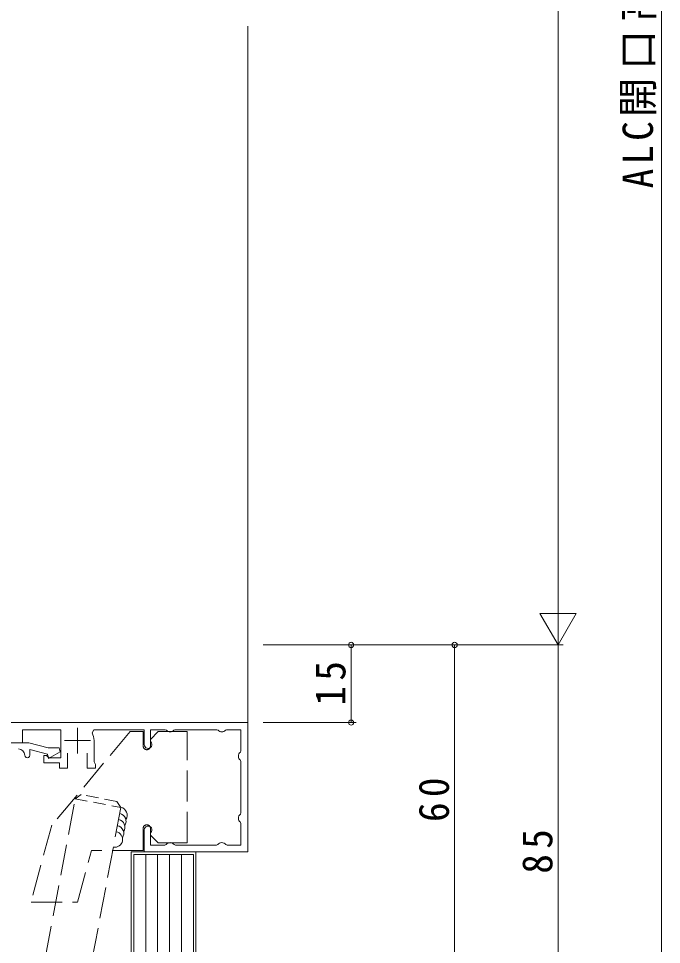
# Model space of a CAD drawing. Units: millimetres, scale not verified. Extents: x -594 to 539, y -420 to 386.
# Drawn here: x -301.9 to -177.6, y -162.2 to 16.8 of the extents above; entities that cross this region are included whole.
import ezdxf

# ---------------------------------------------------------------- set-up
doc = ezdxf.new("R2010")
doc.units = ezdxf.units.MM
doc.header["$LTSCALE"] = 2
doc.linetypes.add('DASHED1', pattern=[1.8, 1.2, -0.6])
doc.linetypes.add('DASHED3', pattern=[4, 3, -1])
for name, color, linetype, lineweight in [('0-3_YKK_11', 7, 'Continuous', 9), ('0-4_YKK_12', 2, 'Continuous', 9), ('0-5_YKK_13', 4, 'Continuous', 9), ('0-6_YKK_D', 6, 'Continuous', 9), ('0-7_YSS_K', 3, 'Continuous', 9)]:
    doc.layers.add(name, color=color, linetype=linetype, lineweight=lineweight)
doc.styles.add('ＭＳ ゴシック', font='')
doc.styles.get('ＭＳ ゴシック').set_extended_font_data('MS Gothic')

msp = doc.modelspace()

# ---------------------------------------------------------------- linework, layer by layer
at = {"layer": '0-3_YKK_11'}
for p, q in [((-317.631, -119.327), (-257.631, -119.327)), ((-257.631, -119.327), (-257.631, -144.327)), ((-301.131, -120.727), (-301.131, -123.227)), ((-293.731, -120.727), (-301.131, -120.727)), ((-293.731, -126.127), (-293.731, -120.727)), ((-290.531, -120.327), (-290.531, -125.327)), ((-287.358, -120.727), (-287.71, -121.316)), ((-277.631, -120.727), (-287.358, -120.727)), ((-277.631, -123.577), (-277.631, -120.727)), ((-276.431, -120.727), (-276.431, -122.842)), ((-273.569, -120.727), (-276.431, -120.727)), ((-273.353, -120.82), (-273.569, -120.727)), ((-271.693, -120.727), (-271.909, -120.82)), ((-263.569, -120.727), (-271.693, -120.727)), ((-263.353, -120.82), (-263.569, -120.727)), ((-261.693, -120.727), (-261.909, -120.82)), ((-258.931, -120.727), (-261.693, -120.727)), ((-258.931, -124.803), (-258.931, -120.727)), ((-307.173, -123.227), (-299.928, -123.227)), ((-301.131, -123.227), (-302.131, -123.227)), ((-299.928, -123.227), (-296.196, -124.227)), ((-293.031, -122.827), (-288.031, -122.827)), ((-287.331, -122.827), (-287.331, -126.908)), ((-276.431, -122.842), (-276.345, -123.052)), ((-299.731, -124.522), (-299.731, -125.627)), ((-296.354, -125.427), (-299.731, -124.522)), ((-296.196, -124.227), (-294.065, -124.227)), ((-293.864, -124.977), (-296.125, -126.283)), ((-294.065, -124.227), (-293.864, -124.977)), ((-292.431, -125.225), (-292.431, -128.127)), ((-288.631, -128.127), (-288.631, -125.225)), ((-259.046, -125.039), (-258.931, -124.803)), ((-297.031, -125.727), (-296.531, -125.727)), ((-297.031, -127.127), (-297.031, -125.727)), ((-296.531, -125.727), (-296.248, -125.927)), ((-296.125, -126.283), (-296.354, -125.427)), ((-296.248, -125.927), (-295.965, -126.127)), ((-295.965, -126.127), (-293.731, -126.127)), ((-287.331, -126.908), (-287.181, -127.167)), ((-258.931, -126.852), (-259.046, -126.615)), ((-258.931, -136.803), (-258.931, -126.852)), ((-294.031, -127.127), (-297.031, -127.127)), ((-294.031, -128.127), (-294.031, -127.127)), ((-292.431, -128.127), (-294.031, -128.127)), ((-287.031, -128.127), (-288.631, -128.127)), ((-287.181, -127.167), (-287.031, -127.427)), ((-287.031, -127.427), (-287.031, -128.127)), ((-259.046, -137.039), (-258.931, -136.803)), ((-258.931, -138.852), (-259.046, -138.615)), ((-258.931, -143.027), (-258.931, -138.852)), ((-277.631, -144.327), (-277.631, -140.077)), ((-276.345, -140.602), (-276.431, -140.812)), ((-276.431, -140.812), (-276.431, -143.027)), ((-276.431, -143.027), (-273.656, -143.027)), ((-273.656, -143.027), (-273.419, -142.912)), ((-271.843, -142.912), (-271.606, -143.027)), ((-271.606, -143.027), (-263.656, -143.027)), ((-263.656, -143.027), (-263.419, -142.912)), ((-261.843, -142.912), (-261.606, -143.027)), ((-261.606, -143.027), (-258.931, -143.027)), ((-257.631, -144.327), (-277.631, -144.327))]:
    msp.add_line(p, q, dxfattribs=at)
for centre, radius, start, end in [((-290.531, -122.827), 3.2, 359.99998, 28.17862), ((-272.631, -120.127), 1, 223.81306, 316.18692), ((-262.631, -120.127), 1, 223.81306, 316.18692), ((-276.881, -123.577), 0.75, 180.00002, 44.41531), ((-301.931, -125.627), 1.2, 0, 89.99998), ((-258.431, -125.827), 1, 127.97986, 232.02013), ((-300.231, -125.627), 0.5, 179.99998, 0), ((-258.431, -137.827), 1, 127.97986, 232.02013), ((-276.881, -140.077), 0.75, 315.58467, 179.99997), ((-272.631, -143.527), 1, 37.97986, 142.02013), ((-262.631, -143.527), 1, 37.97986, 142.02013)]:
    msp.add_arc(centre, radius, start, end, dxfattribs=at)
at = {"layer": '0-4_YKK_12'}
msp.add_line((-257.631, 15.277), (-257.631, -119.827), dxfattribs=at)
at = {"layer": '0-5_YKK_13', "linetype": 'DASHED3'}
for p, q in [((-280.331, -121.077), (-295.518, -139.176)), ((-277.831, -121.077), (-280.331, -121.077)), ((-277.831, -121.077), (-277.831, -123.877)), ((-276.431, -122.577), (-274.931, -121.077)), ((-269.331, -121.077), (-274.931, -121.077)), ((-269.331, -142.577), (-269.331, -121.077)), ((-276.431, -123.877), (-276.431, -122.577)), ((-295.518, -139.176), (-299.511, -154.077)), ((-277.831, -139.777), (-277.831, -144.077)), ((-276.431, -141.077), (-276.431, -139.777)), ((-276.431, -141.077), (-274.931, -142.577)), ((-269.331, -142.577), (-274.931, -142.577)), ((-290.511, -154.077), (-287.831, -144.077)), ((-277.831, -144.077), (-287.831, -144.077)), ((-299.511, -154.077), (-290.511, -154.077))]:
    msp.add_line(p, q, dxfattribs=at)
for centre, start, end in [((-277.131, -123.877), 180, 0), ((-277.131, -139.777), 0, 180)]:
    msp.add_arc(centre, 0.7, start, end, dxfattribs=at)
at = {"layer": '0-6_YKK_D'}
for p, q in [((-177.631, 218.673), (-177.631, -189.327)), ((-197.63, -97.327), (-197.63, 151.673)), ((-197.63, -104.327), (-197.63, -92.203)), ((-194.13, -98.265), (-201.131, -98.265)), ((-197.63, -104.327), (-201.131, -98.265)), ((-197.63, -104.327), (-194.13, -98.265)), ((-254.631, -104.327), (-196.63, -104.327)), ((-254.631, -104.327), (-216.631, -104.327)), ((-254.631, -104.327), (-196.63, -104.327)), ((-237.63, -119.327), (-237.63, -104.327)), ((-217.631, -104.327), (-217.631, -164.327)), ((-197.63, -104.327), (-197.63, -189.327)), ((-254.631, -119.327), (-236.631, -119.327))]:
    msp.add_line(p, q, dxfattribs=at)
for centre in [(-237.63, -104.327), (-217.631, -104.327), (-237.63, -119.327)]:
    msp.add_circle(centre, 0.51, dxfattribs=at)
at = {"layer": '0-7_YSS_K', "linetype": 'DASHED3'}
for p, q in [((-296.739, -164.552), (-290.987, -134.06)), ((-287.664, -164.998), (-282.143, -135.729))]:
    msp.add_line(p, q, dxfattribs=at)
at = {"layer": '0-7_YSS_K', "linetype": 'DASHED1'}
for p, q in [((-289.818, -133.263), (-290.986, -134.061)), ((-290.986, -134.061), (-282.142, -135.729)), ((-282.94, -134.561), (-289.818, -133.263)), ((-282.142, -135.729), (-282.94, -134.561))]:
    msp.add_line(p, q, dxfattribs=at)
at = {"layer": '0-7_YSS_K'}
for p, q in [((-280.131, -144.327), (-280.13, -268.327)), ((-267.631, -144.327), (-280.131, -144.327)), ((-279.631, -144.827), (-279.63, -268.327)), ((-268.131, -144.827), (-279.631, -144.827)), ((-277.331, -144.827), (-277.331, -268.327)), ((-275.031, -144.827), (-275.03, -268.327)), ((-272.731, -144.827), (-272.731, -268.327)), ((-270.431, -144.827), (-270.43, -268.327)), ((-268.13, -268.327), (-268.131, -144.827)), ((-267.63, -268.327), (-267.631, -144.327))]:
    msp.add_line(p, q, dxfattribs=at)
for centre, start in [((-282.42, -137.203), 325.73215), ((-282.643, -138.382), 325.73215), ((-283.088, -140.74), 325.73215), ((-282.866, -139.561), 325.73215), ((-283.311, -141.92), 259.31032)]:
    msp.add_arc(centre, 1.5, start, 79.31032, dxfattribs=at)

# ---------------------------------------------------------------- texts
at = {"layer": '0-6_YKK_D', "color": 7, "char_height": 5.865, "attachment_point": 7, "rotation": 90, "style": 'ＭＳ ゴシック'}
for s, insert in [('\\T1.21;\\W0.95;ALC開口高=H+145', (-178.631, -16.047)), ('\\T1.27;\\W0.95;15', (-238.63, -116.051)), ('\\T1.27;\\W0.95;60', (-218.631, -138.551)), ('\\T1.27;\\W0.95;85', (-198.63, -148.551))]:
    msp.add_mtext(s, dxfattribs=dict(at, insert=insert))

doc.saveas('drawing.dxf')
